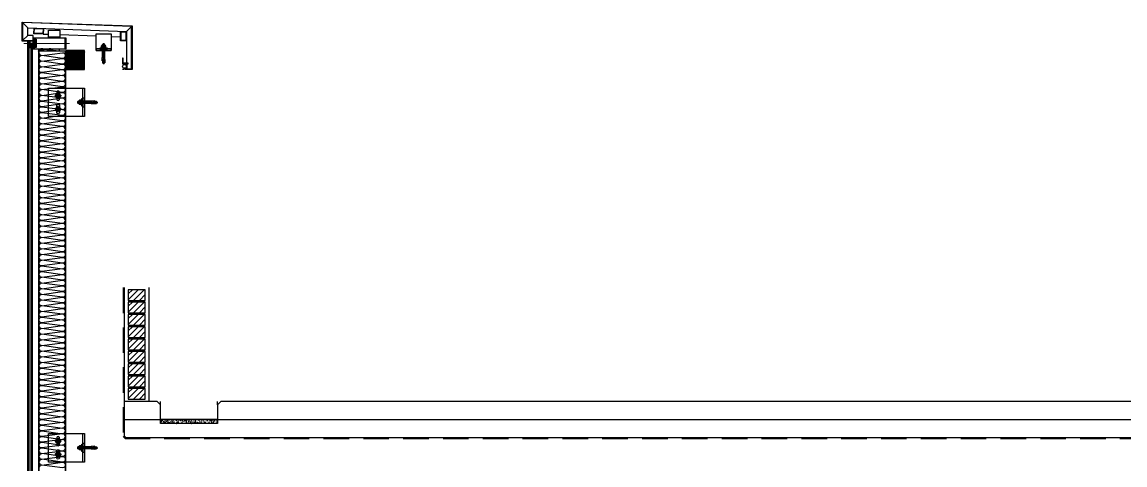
# Model space of a CAD drawing. Header units: millimetres. Extents: x 19868 to 801382, y -4805 to 85279.
# Drawn here: x 300158 to 305974, y 48044 to 50379 of the extents above; entities that cross this region are included whole.
import ezdxf

# ---------------------------------------------------------------- set-up
doc = ezdxf.new("R2010")
doc.units = ezdxf.units.MM
doc.header["$LTSCALE"] = 250
for name, pattern in [('CENTER2', [28.575, 19.05, -3.175, 3.175, -3.175]), ('HID', [2.8, 1.8, -1]), ('HIDDEN', [9.525, 6.35, -3.175])]:
    doc.linetypes.add(name, pattern=pattern)
for name, color, linetype in [('A-ETC', 8, 'Continuous'), ('A-ETC-8', 8, 'Continuous'), ('A-FIN', 6, 'Continuous'), ('A-FIN-8', 8, 'Continuous'), ('A-FIN-9', 7, 'Continuous'), ('A-HAT', 252, 'Continuous'), ('A-HAT-9', 9, 'Continuous'), ('A-HAT-WIREMESH', 9, 'g_mesh'), ('A-WALL', 3, 'Continuous'), ('A-WIN', 4, 'Continuous'), ('A-WP', 1, 'HID'), ('B-AR', 7, 'Continuous'), ('EGI', 6, 'Continuous'), ('fastener', 1, 'Continuous'), ('GLASS', 7, 'Continuous'), ('ISL', 251, 'Continuous'), ('polyamide', 6, 'Continuous'), ('S-TEEL', 4, 'Continuous'), ('SEALANT', 252, 'Continuous'), ('W200', 7, 'Continuous')]:
    doc.layers.add(name, color=color, linetype=linetype)
doc.layers.add('CEN', color=1, linetype='Continuous', lineweight=9)
doc.layers.add('NOPLOT', color=191, linetype='Continuous', plot=False)
doc.styles.add('Gdim', font='')
doc.styles.get('Gdim').set_extended_font_data('Dotum')
doc.linetypes.add('g_mesh', pattern='A,10,-0.8,["X",Gdim,S=0.6,R=0,X=-0.15,Y=-0.3],-0.8', length=11.6)
pattern_1 = [(90, (-425974.36132, 38655.42335), (-0.15875, 0.079375), [0, -0.15875])]

# ---------------------------------------------------------------- blocks, each defined once
blk = doc.blocks.new('A$C17189e19')
at = {"layer": 'A-HAT-9'}
h = blk.add_hatch(dxfattribs=at)
h.set_pattern_fill('AR-SAND', color=256, scale=0.3)
h.set_pattern_definition([(37.5, (-113396.389, 321843.363), (-0.4800094, 14.6823971), [0, -11.5824, 0, -12.954, 0, -12.3825]), (7.5, (-113396.389, 321843.363), (13.4856985, 21.504753), [0, -6.2484, 0, -10.4394, 0, -4.0005]), (327.5, (-113405.761, 321843.363), (23.7297711, 0.04311554), [0, -3.81, 0, -13.716, 0, -17.907]), (317.5, (-113405.761, 321843.363), (22.9066936, 6.6878797), [0, -1.905, 0, -8.9916, 0, -10.287])])
h.paths.add_polyline_path([(0, -96), (300, -96), (300, -116), (0, -116)])
at = {"layer": 'A-FIN'}
for points in [[(-18, 0), (0, -18), (0, -116), (300, -116), (300, -18), (318, 0)], [(0, -96), (300, -96)]]:
    blk.add_lwpolyline(points, dxfattribs=at)
at = {"layer": 'NOPLOT'}
for p, q in [((0, -18), (0, 0)), ((300, -18), (300, 0))]:
    blk.add_line(p, q, dxfattribs=at)
blk = doc.blocks.new('A$Cd1522425')
at = {"layer": 'GLASS', "transparency": 33554687}
h = blk.add_hatch(dxfattribs=at)
h.set_pattern_fill('ANSI37', color=253, scale=10, angle=90, style=0)
h.set_pattern_definition([(315, (-508016.3903, -48556.2235), (0.8838834765, 0.8838834765), []), (45, (-508016.3903, -48556.2235), (-0.8838834765, 0.8838834765), [])])
h.paths.add_polyline_path([(38, -8.5, -0.198912), (38.3, -7.8, -0.112366), (25.7, -7.8, -0.198912), (26, -8.5), (26, -15.5), (27.1, -15.5), (27.1, -16.2, -0.414214), (27.8, -15.5), (36.3, -15.5, -0.414035), (37, -16.2), (37, -15.5), (38, -15.5)])
at = {"layer": 'SEALANT', "transparency": 33554687}
h = blk.add_hatch(dxfattribs=at)
h.set_pattern_fill('DOTS', color=253, scale=0.5)
h.set_pattern_definition([(360, (-494319.9528, 247536.4127), (0.396875, 0.79375), [0, -0.79375])])
edge = h.paths.add_edge_path()
edge.add_line((28.6, 1.5), (27.7, 1.6))
edge.add_line((27.7, 1.6), (26.8, 1.9))
edge.add_line((26.8, 1.9), (26, 2.3))
edge.add_line((26, 2.3), (25.3, 2.9))
edge.add_line((25.3, 2.9), (24.7, 3.6))
edge.add_line((24.7, 3.6), (24.2, 4.5))
edge.add_line((24.2, 4.5), (23.9, 5.4))
edge.add_line((23.9, 5.4), (23.8, 6.4))
edge.add_line((23.8, 6.4), (23.8, 7.4))
edge.add_line((23.8, 7.4), (23.9, 8.3))
edge.add_line((23.9, 8.3), (24.2, 9.3))
edge.add_line((24.2, 9.3), (24.7, 10.1))
edge.add_line((24.7, 10.1), (25.3, 10.8))
edge.add_line((25.3, 10.8), (26, 11.4))
edge.add_line((26, 11.4), (26.8, 11.9))
edge.add_line((26.8, 11.9), (27.7, 12.2))
edge.add_line((27.7, 12.2), (28.6, 12.2))
edge.add_line((28.6, 12.2), (28.6, 12.5))
edge.add_line((28.6, 12.5), (20, 12.5))
edge.add_arc((-80.5, 2), 101, -5.85383, 5.94793, ccw=False)
edge.add_arc((21, -8.5), 1, 90, 169.40273, ccw=False)
edge.add_line((21, -7.5), (25, -7.5))
edge.add_arc((33.7, 29.5), 38.1, 256.75213, 258.29403)
edge.add_line((26, -7.7), (26, -1.5))
edge.add_line((26, -1.5), (24.2, -1.5))
edge.add_arc((24.2, 0), 1.5, 89.99989, 269.99989, ccw=False)
edge.add_line((24.2, 1.5), (28.6, 1.5))
h = blk.add_hatch(dxfattribs=at)
h.set_pattern_fill('DOTS', color=253, scale=0.5)
h.set_pattern_definition([(360, (-494319.9528, 247536.4127), (0.396875, 0.79375), [0, -0.79375])])
edge = h.paths.add_edge_path()
edge.add_line((24.7, 10.1), (25.3, 10.8))
edge.add_line((25.3, 10.8), (25.3, 10.8))
edge.add_line((25.3, 10.8), (26.9, 11.9))
edge.add_line((26.9, 11.9), (28.6, 12.5))
edge.add_line((28.6, 12.5), (20, 12.5))
edge.add_arc((-80.5, 2), 101, -5.85383, 5.94793, ccw=False)
edge.add_arc((21, -8.5), 1, 90, 169.40273, ccw=False)
edge.add_line((21, -7.5), (25, -7.5))
edge.add_arc((33.7, 29.5), 38.1, 256.75213, 258.29403)
edge.add_line((26, -7.7), (26, -1.5))
edge.add_line((26, -1.5), (24.2, -1.5))
edge.add_arc((24.2, 0), 1.5, 89.99989, 269.99989, ccw=False)
edge.add_line((24.2, 1.5), (28.6, 1.5))
edge.add_arc((28.7, 6.2), 4.72, 214.61553, 269.19735, ccw=False)
edge.add_line((24.8, 3.5), (24.8, 3.5))
edge.add_line((24.8, 3.5), (24.7, 3.6))
edge.add_line((24.7, 3.6), (24.2, 4.5))
edge.add_line((24.2, 4.5), (23.9, 5.4))
edge.add_line((23.9, 5.4), (23.8, 6.4))
edge.add_line((23.8, 6.4), (23.8, 7.4))
edge.add_line((23.8, 7.4), (23.9, 8.3))
edge.add_line((23.9, 8.3), (24.2, 9.3))
edge.add_line((24.2, 9.3), (24.7, 10.1))
at = {"layer": 'SEALANT'}
h = blk.add_hatch(dxfattribs=at)
h.set_pattern_fill('DOTS', color=8, scale=10, angle=248.1986)
h.set_pattern_definition([(248.1986, (-594092.2372, -85667.5494), (0.4642384319, -0.52226806176), [0, -0.625])])
edge = h.paths.add_edge_path()
edge.add_ellipse((28.6, 6.9), major_axis=(0, 5.37), ratio=0.906309, start_angle=0, end_angle=360, ccw=False)
at = {"layer": 'SEALANT', "transparency": 33554687}
h = blk.add_hatch(dxfattribs=at)
h.set_pattern_fill('DOTS', color=253, scale=0.1, angle=270)
h.set_pattern_definition(pattern_1)
h.paths.add_polyline_path([(52.1, 2.7), (53.9, 2.7), (53.9, 3), (53.9, 3.8), (53.9, 4.5), (52.5, 4.5, -0.362029), (52, 4.9, -0.057613), (51.7, 2.5), (51.9, 2.7, -0.198912)])
at = {"layer": 'SEALANT'}
h = blk.add_hatch(dxfattribs=at)
h.set_pattern_fill('DOTS', color=8, scale=10, angle=248.1986)
h.set_pattern_definition([(248.1986, (-594092.2372, -85669.5494), (0.4642384319, -0.52226806176), [0, -0.625])])
edge = h.paths.add_edge_path()
edge.add_ellipse((28.6, -4.9), major_axis=(0, -3.37), ratio=1, start_angle=0, end_angle=360)
h = blk.add_hatch(dxfattribs=at)
h.set_pattern_fill('DASH', color=253, scale=0.5, angle=90, style=0)
h.set_pattern_definition([(270, (-531570.1055, 15906.2038), (1.5875, -1.5875), [1.5875, -1.5875])])
h.paths.add_polyline_path([(52, -14.5), (44, -14.5), (44, -4.5), (52, -4.5)])
at = {"layer": 'SEALANT', "transparency": 33554687}
h = blk.add_hatch(dxfattribs=at)
h.set_pattern_fill('ANSI37', color=253, scale=0.5)
h.set_pattern_definition([(225, (-449317.0087, -72922.338), (1.122532015, -1.122532015), []), (315, (-449317.0087, -72922.338), (1.122532015, 1.122532015), [])])
h.paths.add_polyline_path([(52, -14.5), (44, -14.5), (44, -31, -0.032752), (52, -30)])
h = blk.add_hatch(dxfattribs=at)
h.set_pattern_fill('DOTS', color=253, scale=0.1, angle=90)
h.set_pattern_definition(pattern_1)
h.paths.add_polyline_path([(52.1, -2.7), (53.9, -2.7), (53.9, -2.9), (53.9, -3.8), (53.9, -4.5), (52.5, -4.5, 0.362029), (52, -4.9, 0.057613), (51.7, -2.5), (51.9, -2.7, 0.198912)])
at = {"layer": 'B-AR'}
for points in [[(56.4, 2.7, 0.414214), (57.4, 3.7), (57.4, 4.6, -0.298217), (57.1, 5.1, -0.298217), (57.4, 5.5), (57.4, 16.3, -0.298217), (57.1, 16.8, -0.414214), (57.6, 17.3), (59.6, 17.3, -0.414214), (60.1, 16.8, -0.236068), (59.9, 16.4), (59.9, 0.4, -0.236068), (60.1, 0, -0.236068), (59.9, -0.4), (59.9, -16.4, -0.236068), (60.1, -16.8, -0.414214), (59.6, -17.3), (57.6, -17.3, -0.414214), (57.1, -16.8, -0.298217), (57.4, -16.3), (57.4, -5.5, -0.298217), (57.1, -5.1, -0.298217), (57.4, -4.6), (57.4, -3.7, 0.414214), (56.4, -2.7), (52.1, -2.7, -0.198912), (51.9, -2.7), (51, -1.8, 0.198911), (50.3, -1.5), (24.2, -1.5, -0.414214), (22.7, 0, -0.414214), (24.2, 1.5), (50.3, 1.5, 0.198912), (51, 1.8), (51.7, 2.5, -0.198912), (52.4, 2.7)], [(54.7, -19, 0.414214), (55.7, -20), (62, -20, 0.414214), (62.5, -19.5), (62.5, 19.5, 0.414214), (62, 20), (55.7, 20, 0.414214), (54.7, 19), (54.7, 4.7, -0.414214), (54.5, 4.5), (52.5, 4.5, -0.414214), (52, 5), (52, 30), (220, 30), (220, -30), (52, -30), (52, -5, -0.414214), (52.5, -4.5), (54.5, -4.5, -0.414214), (54.7, -4.7)], [(89.4, 28), (54.8, 28, 0.414214), (54.3, 27.5), (54.3, 22.7, 0.414214), (54.8, 22.2), (64.2, 22.2, -0.414214), (64.7, 21.7), (64.7, -21.7, -0.414214), (64.2, -22.2), (54.8, -22.2, 0.414214), (54.3, -22.7), (54.3, -27.5, 0.414214), (54.8, -28), (89.4, -28), (89.9, -27.5), (99.1, -27.5), (99.6, -28), (132.4, -28), (132.9, -27.5), (142.1, -27.5), (142.6, -28), (217, -28, 0.414214), (217.5, -27.5), (217.5, 27.5, 0.414214), (217, 28), (142.6, 28), (142.1, 27.5), (132.9, 27.5), (132.4, 28), (99.6, 28), (99.1, 27.5), (89.9, 27.5)]]:
    blk.add_lwpolyline(points, format="xyb", close=True, dxfattribs=at)
at = {"layer": 'CEN', "ltscale": 0.005}
blk.add_line((240, 0), (0, 0), dxfattribs=at)
at = {"layer": 'GLASS', "color": 1, "linetype": 'Continuous'}
for p, q in [((26.8, -15.5, 0), (26.8, -22.5, 0)), ((37.2, -15.5, 0), (37.2, -22.5, 0))]:
    blk.add_line(p, q, dxfattribs=at)
at = {"layer": 'GLASS', "color": 1, "linetype": 'Continuous', "elevation": 0}
blk.add_lwpolyline([(38, -8.5, -0.198912), (38.3, -7.8, -0.112366), (25.7, -7.8, -0.198912), (26, -8.5), (26, -15.5), (27.1, -15.5), (27.1, -16.2, -0.414214), (27.8, -15.5), (36.3, -15.5, -0.414035), (37, -16.2), (37, -15.5), (38, -15.5)], format="xyb", close=True, dxfattribs=at)
for points in [[(27.1, -15.5), (27.1, -22.5), (26, -22.5), (26, -15.5)], [(37, -15.5), (37, -22.5), (38, -22.5), (38, -15.5)]]:
    blk.add_lwpolyline(points, close=True, dxfattribs=at)
for points in [[(37, -16.2, 0.414214), (36.3, -15.5), (27.8, -15.5, 0.414214), (27.1, -16.2), (27.1, -22, 0.414214), (27.6, -22.5), (31.5, -22.5), (32, -22), (32.5, -22.5), (36.5, -22.5, 0.414214), (37, -22), (37, -16.2)], [(36.5, -16.2), (36.5, -21.8, -0.414214), (36.3, -22), (27.8, -22, -0.414214), (27.6, -21.8), (27.6, -16.2, -0.414214), (27.8, -16), (36.3, -16, -0.414214), (36.5, -16.2)]]:
    blk.add_lwpolyline(points, format="xyb", dxfattribs=at)
at = {"layer": 'GLASS', "color": 8, "linetype": 'Continuous'}
for centre in [(28.4, -16.7, 0), (28.4, -18.2, 0), (28.4, -19.7, 0), (28.4, -21.2, 0), (29.8, -16.7, 0), (29.8, -18.2, 0), (29.8, -19.7, 0), (29.8, -21.2, 0), (31.2, -16.7, 0), (31.2, -18.2, 0), (31.2, -19.7, 0), (31.2, -21.2, 0), (32.8, -16.7, 0), (32.8, -18.2, 0), (32.8, -19.7, 0), (32.8, -21.2, 0), (34.2, -16.7, 0), (34.2, -18.2, 0), (34.2, -19.7, 0), (34.2, -21.2, 0), (35.8, -16.7, 0), (35.8, -18.2, 0), (35.8, -19.7, 0), (35.8, -21.2, 0)]:
    blk.add_circle(centre, 0.65, dxfattribs=at)
at = {"layer": 'polyamide', "color": 5}
blk.add_lwpolyline([(60.3, 17.8), (60.3, 0), (60.3, 17.8), (56.9, 17.8), (56.9, 3.5), (56.4, 3), (53.9, 3), (53.9, 3.8), (54.4, 4.3), (54.9, 4.3), (54.9, 6.4), (55.2, 6.7), (55.2, 17), (54.9, 17), (54.9, 19), (55.4, 19.5), (61.8, 19.5), (62.3, 19), (62.3, 17), (62, 17), (62, 6.5), (62.3, 6.5), (62.3, 2), (62, 2), (62, -2), (62.3, -2), (62.3, -6.5), (62, -6.5), (62, -17), (62.3, -17), (62.3, -19), (61.8, -19.5), (55.4, -19.5), (54.9, -19), (54.9, -17), (55.2, -17), (55.2, -6.7), (54.9, -6.4), (54.9, -4.3), (54.4, -4.3), (53.9, -3.8), (53.9, -2.9), (56.4, -2.9), (56.9, -3.4), (56.9, -17.8), (60.3, -17.8), (60.3, 0)], dxfattribs=at)
at = {"layer": 'SEALANT', "color": 4, "elevation": 0}
blk.add_lwpolyline([(20, -8.5, 0.051914), (20, 12.5)], format="xyb", dxfattribs=at)
at = {"layer": 'SEALANT', "color": 4}
blk.add_lwpolyline([(52, -14.5), (44, -14.5), (44, -4.5), (52, -4.5)], close=True, dxfattribs=at)
blk.add_lwpolyline([(52, -30, 0.032752), (44, -31)], format="xyb", dxfattribs=at)
at = {"layer": 'SEALANT', "color": 8}
for centre, start, end in [((40.6, 5.1), 346.77836, 359.22451), ((40.6, -5.1), 0.77549, 13.22164)]:
    blk.add_arc(centre, 11.4, start, end, dxfattribs=at)
at = {"layer": 'SEALANT', "color": 4, "extrusion": (0, 0, -1)}
blk.add_ellipse((28.6, 6.9), major_axis=(0, 5.37), ratio=0.906309, dxfattribs=at)
at = {"layer": 'SEALANT', "color": 4}
blk.add_ellipse((28.6, -4.9, 0), major_axis=(0, -3.37), ratio=1, dxfattribs=at)
blk = doc.blocks.new('m12 set anchor')
at = {"layer": 'A-ETC-8', "color": 1}
for p, q in [((-11, 5.5), (-11, 12.5)), ((-10.8, 3), (-0.5, 4)), ((-10.8, 0), (-10.8, 3)), ((-10.8, 0), (-0.5, 1)), ((-10.8, 0), (0.5, 0)), ((0, 14), (-9.5, 14)), ((0, 4), (-9.5, 4)), ((-4.8, 21), (-6, 19.8)), ((-6, 19.8), (6, 19.8)), ((-6, -49), (-6, 19.8)), ((-5.5, 5.5), (-5.5, 12.5)), ((-4.8, 21), (4.8, 21)), ((-4.8, -49), (-4.8, 21)), ((-0.5, 1), (-0.5, 4)), ((10.7, 3), (-0.5, 3)), ((0, 26), (0, -84)), ((0, 14), (9.5, 14)), ((0, 4), (9.5, 4)), ((0.5, 2), (10.7, 3)), ((0.5, -1), (0.5, 2)), ((0.5, -1), (10.7, 0)), ((6, 19.8), (4.8, 21)), ((4.8, -49), (4.8, 21)), ((5.5, 5.5), (5.5, 12.5)), ((6, -49), (6, 19.8)), ((10.7, 0), (10.7, 3)), ((11, 5.5), (11, 12.5)), ((-8.2, -67), (-7, -49)), ((-7, -49), (0, -49)), ((6, -46.6), (-6, -46.6)), ((2.6, -60.8), (-3.6, -54.7)), ((2.9, -60.5), (-3.2, -54.4)), ((0, -49), (3.9, -49)), ((7, -49), (4.4, -49)), ((8.2, -67), (7, -49)), ((-3.6, -67), (-8.2, -67)), ((-6, -67), (-6, -76.6)), ((6, -69.4), (-6, -69.4)), ((6, -70.6), (-6, -70.6)), ((0, -79), (-6, -76.6)), ((-6, -76.6), (0, -76.6)), ((-2.4, -64.1), (1.2, -64.1)), ((-2.4, -64.6), (1.2, -64.6)), ((-2.4, -67), (0, -67)), ((0, -67), (8.2, -67)), ((6, -76.6), (0, -76.6)), ((0, -79), (6, -76.6)), ((6, -67), (6, -76.6))]:
    blk.add_line(p, q, dxfattribs=at)
for centre, radius, start, end in [((-9.5, 12.5), 1.47, 90, 180), ((-9.5, 5.5), 1.47, 180, 270), ((-7, 12.5), 1.47, 0, 90), ((-7, 5.5), 1.47, 270, 0), ((-4, 12.5), 1.47, 90, 180), ((-4, 5.5), 1.47, 180, 270), ((4, 12.5), 1.47, 0, 90), ((4, 5.5), 1.47, 270, 0), ((7, 12.5), 1.47, 90, 180), ((7, 5.5), 1.47, 180, 270), ((9.5, 12.5), 1.47, 0, 90), ((9.5, 5.5), 1.47, 270, 0), ((-2.4, -53.5), 1.68, 45, 225), ((-2.4, -53.5), 1.2, 45, 225), ((1, -50.1), 3.6, 225, 18.03778), ((1, -50.1), 3.12, 225, 20.93335), ((-2.4, -65.8), 1.68, 90, 225.58469), ((-2.4, -65.8), 1.2, 90, 270), ((1.2, -62.2), 2.4, 270, 45), ((1.2, -62.2), 1.92, 270, 45)]:
    blk.add_arc(centre, radius, start, end, dxfattribs=at)
blk = doc.blocks.new('A$C34c8856c')
at = {"layer": 'fastener', "linetype": 'CENTER2'}
for p, q in [((-122.8, 35, 0), (-157.2, 35, 0)), ((-140, 52.2, 0), (-140, 17.8, 0)), ((-122.8, -35, 0), (-157.2, -35, 0)), ((-140, -52.2, 0), (-140, -17.8, 0))]:
    blk.add_line(p, q, dxfattribs=at)
at = {"layer": 'fastener'}
for points in [[(-140, 45.4), (-149, 40.2), (-149, 29.8), (-140, 24.6), (-131, 29.8), (-131, 40.2)], [(-140, -45.4), (-149, -40.2), (-149, -29.8), (-140, -24.6), (-131, -29.8), (-131, -40.2)]]:
    blk.add_lwpolyline(points, close=True, dxfattribs=at)
for centre, radius in [((-140, 35, 0), 12.2), ((-140, 35, 0), 9), ((-140, -35, 0), 12.2), ((-140, -35, 0), 9)]:
    blk.add_circle(centre, radius, dxfattribs=at)
at = {"layer": 'fastener', "linetype": 'HIDDEN'}
for centre in [(-140, 35, 0), (-140, -35, 0)]:
    blk.add_circle(centre, 6, dxfattribs=at)
at = {"layer": 'S-TEEL'}
for points in [[(-190, 75), (0, 75), (0, -75), (-190, -75)], [(-14, -20), (-14, 20), (-10, 20), (-9, 19), (-10, 18), (-9, 17), (-10, 16), (-9, 15), (-10, 14), (-9, 13), (-10, 12), (-9, 11), (-10, 10), (-9, 9), (-10, 8), (-9, 7), (-10, 6), (-9, 5), (-10, 4), (-9, 3), (-10, 2), (-9, 1), (-10, 0), (-9, -1), (-10, -2), (-9, -3), (-10, -4), (-9, -5), (-10, -6), (-9, -7), (-10, -8), (-9, -9), (-10, -10), (-9, -11), (-10, -12), (-9, -13), (-10, -14), (-9, -15), (-10, -16), (-9, -17), (-10, -18), (-9, -19), (-10, -20)]]:
    blk.add_lwpolyline(points, close=True, dxfattribs=at)
for points in [[(-146.7, 15, 0.745357), (-133.3, 15, 0.072565), (-133, 17), (-133, 53, 0.072565), (-133.3, 55, 0.745355), (-146.7, 55, 0.072565), (-147, 53), (-147, 17, 0.072565)], [(-146.7, -15, -0.745357), (-133.3, -15, -0.072565), (-133, -17), (-133, -53, -0.072565), (-133.3, -55, -0.745355), (-146.7, -55, -0.072565), (-147, -53), (-147, -17, -0.072565)]]:
    blk.add_lwpolyline(points, format="xyb", close=True, dxfattribs=at)
blk.add_lwpolyline([(-10, 40), (-10, 75), (0, 75), (0, -75), (-10, -75), (-10, -40), (-9, -39), (-10, -38), (-9, -37), (-10, -36), (-9, -35), (-10, -34), (-9, -33), (-10, -32), (-9, -31), (-10, -30), (-9, -29), (-10, -28), (-9, -27), (-10, -26), (-9, -25), (-10, -24), (-9, -23), (-10, -22), (-9, -21), (-10, -20), (-9, -19), (-10, -18), (-9, -17), (-10, -16), (-9, -15), (-10, -14), (-9, -13), (-10, -12), (-9, -11), (-10, -10), (-9, -9), (-10, -8), (-9, -7), (-10, -6), (-9, -5), (-10, -4), (-9, -3), (-10, -2), (-9, -1), (-10, 0), (-9, 1), (-10, 2), (-9, 3), (-10, 4), (-9, 5), (-10, 6), (-9, 7), (-10, 8), (-9, 9), (-10, 10), (-9, 11), (-10, 12), (-9, 13), (-10, 14), (-9, 15), (-10, 16), (-9, 17), (-10, 18), (-9, 19), (-10, 20), (-9, 21), (-10, 22), (-9, 23), (-10, 24), (-9, 25), (-10, 26), (-9, 27), (-10, 28), (-9, 29), (-10, 30), (-9, 31), (-10, 32), (-9, 33), (-10, 34), (-9, 35), (-10, 36), (-9, 37), (-10, 38), (-9, 39), (-10, 40)], dxfattribs=at)
at = {"layer": 'S-TEEL', "color": 1}
blk.add_lwpolyline([(0, -25), (-9, -25), (-9, 25), (0, 25)], close=True, dxfattribs=at)
at = {"layer": 'fastener', "rotation": 90}
blk.add_blockref('m12 set anchor', (-14, 0), dxfattribs=at)
blk = doc.blocks.new('M12-STUD ANCHOR')
at = {"layer": 'A-ETC-8'}
for p, q in [((17.8, 33.7), (17.8, 40.7)), ((28.2, 30.2), (18, 31.2)), ((18, 28.2), (18, 31.2)), ((18, 31.2), (29.2, 31.2)), ((28.2, 27.2), (18, 28.2)), ((28.7, 42.2), (19.2, 42.2)), ((28.7, 32.2), (19.2, 32.2)), ((22.7, 48), (23.9, 49.2)), ((34.7, 48), (22.7, 48)), ((22.7, -20.8), (22.7, 48)), ((23.3, 33.7), (23.3, 40.7)), ((33.5, 49.2), (23.9, 49.2)), ((23.9, -20.8), (23.9, 49.2)), ((28.2, 27.2), (28.2, 30.2)), ((39.5, 28.2), (28.2, 28.2)), ((28.7, 54.2), (28.7, -55.8)), ((28.7, 42.2), (38.2, 42.2)), ((28.7, 32.2), (38.2, 32.2)), ((29.2, 29.2), (29.2, 32.2)), ((39.5, 31.2), (29.2, 32.2)), ((39.5, 28.2), (29.2, 29.2)), ((33.5, 49.2), (34.7, 48)), ((33.5, -20.8), (33.5, 49.2)), ((34.2, 33.7), (34.2, 40.7)), ((34.7, -20.8), (34.7, 48)), ((39.5, 28.2), (39.5, 31.2)), ((39.7, 33.7), (39.7, 40.7)), ((20.5, -38.8), (21.7, -20.8)), ((28.7, -38.8), (20.5, -38.8)), ((21.7, -20.8), (24.3, -20.8)), ((22.7, -18.4), (34.7, -18.4)), ((22.7, -38.8), (22.7, -48.4)), ((22.7, -41.2), (34.7, -41.2)), ((22.7, -42.4), (34.7, -42.4)), ((22.7, -48.4), (28.7, -48.4)), ((28.7, -50.8), (22.7, -48.4)), ((28.7, -20.8), (24.8, -20.8)), ((25.8, -32.3), (32, -26.1)), ((26.2, -32.6), (32.3, -26.5)), ((31.1, -35.9), (27.5, -35.9)), ((31.1, -36.4), (27.5, -36.4)), ((35.7, -20.8), (28.7, -20.8)), ((31.1, -38.8), (28.7, -38.8)), ((28.7, -50.8), (34.7, -48.4)), ((34.7, -48.4), (28.7, -48.4)), ((32.3, -38.8), (36.9, -38.8)), ((34.7, -38.8), (34.7, -48.4)), ((36.9, -38.8), (35.7, -20.8))]:
    blk.add_line(p, q, dxfattribs=at)
for centre, radius, start, end in [((19.2, 40.7), 1.47, 90, 180), ((19.2, 33.7), 1.47, 180, 270), ((21.8, 40.7), 1.47, 360, 90), ((21.8, 33.7), 1.47, 270, 360), ((24.7, 40.7), 1.47, 90, 180), ((24.7, 33.7), 1.47, 180, 270), ((32.8, 40.7), 1.47, 360, 90), ((32.8, 33.7), 1.47, 270, 360), ((35.7, 40.7), 1.47, 90, 180), ((35.7, 33.7), 1.47, 180, 270), ((38.2, 40.7), 1.47, 360, 90), ((38.2, 33.7), 1.47, 270, 360), ((27.7, -21.9), 3.6, 161.96222, 315), ((27.7, -21.9), 3.12, 159.06665, 315), ((27.5, -34), 2.4, 135, 270), ((27.5, -34), 1.92, 135, 270), ((31.1, -25.3), 1.68, 315, 135), ((31.1, -25.3), 1.2, 315, 135), ((31.1, -37.6), 1.68, 314.41531, 90), ((31.1, -37.6), 1.2, 270, 90)]:
    blk.add_arc(centre, radius, start, end, dxfattribs=at)
blk = doc.blocks.new('A$C7453124a')
at = {"layer": 'A-ETC-8'}
for points in [[(-40, 88.4), (40, 88.4), (40, 0), (-40, 0)], [(-40, 8), (-40, 0), (40, 0), (40, 8)], [(-20, 8), (20, 8), (20, 12), (-20, 12)]]:
    blk.add_lwpolyline(points, close=True, dxfattribs=at)
blk.add_blockref('M12-STUD ANCHOR', (-28.7, -16.2), dxfattribs=at)
blk = doc.blocks.new('A$C057cb786')
at = {"layer": 'A-ETC-8'}
for p, q in [((-300, 119.9), (-327, 146.9)), ((220, 100.9), (247, 127)), ((-327, 53), (-300, 80)), ((-217.9, 86.9), (-190, 85.9)), ((-130, 83.7), (60, 76.7)), ((140, 73.8), (190, 72))]:
    blk.add_line(p, q, dxfattribs=at)
for points in [[(-300, 119.9), (220, 100.9), (220, -67)], [(-271, 53), (-271, 80), (-300, 80), (-300, 119.9)]]:
    blk.add_lwpolyline(points, dxfattribs=at)
for points in [[(-266.8, 118.7), (-216.8, 116.9), (-217.9, 86.9), (-267.9, 88.7)], [(-264.6, 116.3), (-219.2, 114.7), (-220.1, 89.3), (-265.5, 91)], [(-190, 107.5), (-130, 107.5), (-130, 67.5), (-190, 67.5)], [(-190, 67.5), (-130, 67.5), (-130, 70.5), (-190, 70.5)], [(220, 100.9), (220, 50.9), (190, 50.9), (190, 100.9)], [(217.7, 98.6), (217.7, 53.2), (192.3, 53.2), (192.3, 98.6)], [(200, -70), (230, -70), (230, -67), (203, -67), (203, -40), (200, -40)]]:
    blk.add_lwpolyline(points, close=True, dxfattribs=at)
blk.add_arc((210, -163.7), 64.5, 81.08429, 98.91571, dxfattribs=at)
blk.add_ellipse((210, -83.5), major_axis=(0, 10), ratio=0.999542, dxfattribs=at)
at = {"layer": 'A-FIN-9'}
blk.add_lwpolyline([(-271, 42.8), (-271, 50), (-330, 50), (-330, 150), (250, 130), (250, -100), (220, -100), (220, -73), (208, -73), (208, -70), (223, -70), (223, -97), (247, -97), (247, 127.1), (-327, 146.9), (-327, 53), (-268, 53), (-268, 42.8)], close=True, dxfattribs=at)
at = {"layer": 'A-ETC-8'}
blk.add_blockref('A$C7453124a', (100, 0), dxfattribs=at)

msp = doc.modelspace()

# ---------------------------------------------------------------- hatches: boundary and pattern name
at = {"layer": 'A-ETC'}
h = msp.add_hatch(dxfattribs=at)
h.set_pattern_fill('ANSI37', color=251, scale=40, style=0)
h.set_pattern_definition([(45, (356032.7843, 52441.2725), (-3.5355339, 3.5355339), []), (135, (356032.7843, 52441.2725), (-3.5355339, -3.5355339), [])])
h.paths.add_polyline_path([(300488.2, 50128.9), (300488.2, 50228.9), (300388.2, 50228.9), (300388.2, 50128.9)])
at = {"layer": 'A-HAT', "lineweight": -3}
h = msp.add_hatch(dxfattribs=at)
h.set_pattern_fill('ANSI31', color=256, scale=7, style=0)
h.set_pattern_definition([(45, (217632.234, 51289.054), (-15.715448, 15.715448), [])])
h.paths.add_polyline_path([(300808.2, 48967.4), (300718.2, 48967.4), (300718.2, 48910.4), (300808.2, 48910.4)])
h = msp.add_hatch(dxfattribs=at)
h.set_pattern_fill('ANSI31', color=256, scale=7, style=0)
h.set_pattern_definition([(45, (217632.234, 51224.054), (-15.715448, 15.715448), [])])
h.paths.add_polyline_path([(300808.2, 48902.4), (300718.2, 48902.4), (300718.2, 48845.4), (300808.2, 48845.4)])
h = msp.add_hatch(dxfattribs=at)
h.set_pattern_fill('ANSI31', color=256, scale=7, style=0)
h.set_pattern_definition([(45, (217632.234, 51159.054), (-15.715448, 15.715448), [])])
h.paths.add_polyline_path([(300808.2, 48837.4), (300718.2, 48837.4), (300718.2, 48780.4), (300808.2, 48780.4)])
h = msp.add_hatch(dxfattribs=at)
h.set_pattern_fill('ANSI31', color=256, scale=7, style=0)
h.set_pattern_definition([(45, (217632.234, 51094.054), (-15.715448, 15.715448), [])])
h.paths.add_polyline_path([(300808.2, 48772.4), (300718.2, 48772.4), (300718.2, 48715.4), (300808.2, 48715.4)])
h = msp.add_hatch(dxfattribs=at)
h.set_pattern_fill('ANSI31', color=256, scale=7, style=0)
h.set_pattern_definition([(45, (217632.234, 51029.054), (-15.715448, 15.715448), [])])
h.paths.add_polyline_path([(300808.2, 48707.4), (300718.2, 48707.4), (300718.2, 48650.4), (300808.2, 48650.4)])
h = msp.add_hatch(dxfattribs=at)
h.set_pattern_fill('ANSI31', color=256, scale=7, style=0)
h.set_pattern_definition([(45, (217632.234, 50964.054), (-15.715448, 15.715448), [])])
h.paths.add_polyline_path([(300808.2, 48642.4), (300718.2, 48642.4), (300718.2, 48585.4), (300808.2, 48585.4)])
h = msp.add_hatch(dxfattribs=at)
h.set_pattern_fill('ANSI31', color=256, scale=7, style=0)
h.set_pattern_definition([(45, (217632.234, 50899.054), (-15.715448, 15.715448), [])])
h.paths.add_polyline_path([(300808.2, 48577.4), (300718.2, 48577.4), (300718.2, 48520.4), (300808.2, 48520.4)])
h = msp.add_hatch(dxfattribs=at)
h.set_pattern_fill('ANSI31', color=256, scale=7, style=0)
h.set_pattern_definition([(45, (217632.234, 50834.054), (-15.715448, 15.715448), [])])
h.paths.add_polyline_path([(300808.2, 48512.4), (300718.2, 48512.4), (300718.2, 48455.4), (300808.2, 48455.4)])
h = msp.add_hatch(dxfattribs=at)
h.set_pattern_fill('ANSI31', color=256, scale=7, style=0)
h.set_pattern_definition([(45, (217632.234, 50769.054), (-15.715448, 15.715448), [])])
h.paths.add_polyline_path([(300808.2, 48447.4), (300718.2, 48447.4), (300718.2, 48390.4), (300808.2, 48390.4)])
at = {"layer": 'SEALANT', "transparency": 33554687}
h = msp.add_hatch(dxfattribs=at)
h.set_pattern_fill('DOTS', color=8, scale=0.5, angle=270, style=0)
h.set_pattern_definition([(270, (-12821459.2256, -106559.1399), (0.79375, -0.396875), [0, -0.79375])])
edge = h.paths.add_edge_path()
edge.add_ellipse((300259.5, 50231.5), major_axis=(6.47, 0), ratio=0.77258, start_angle=0, end_angle=360)

# ---------------------------------------------------------------- linework, layer by layer
at = {"layer": 'A-ETC', "color": 1}
msp.add_lwpolyline([(300488.2, 50128.9), (300488.2, 50228.9), (300388.2, 50228.9), (300388.2, 50128.9), (300488.2, 50128.9)], dxfattribs=at)
at = {"layer": 'A-FIN'}
for p, q in [((300828.2, 48378.9), (300828.2, 48978.9)), ((300870.2, 48378.9), (300696.2, 48378.9)), ((324270.2, 48378.9), (301206.2, 48378.9))]:
    msp.add_line(p, q, dxfattribs=at)
at = {"layer": 'A-FIN-8'}
for p, q in [((300696.2, 48978.9), (300696.2, 48197.1)), ((300706.4, 48186.9), (300696.2, 48197.1)), ((324770, 48186.9), (300706.4, 48186.9))]:
    msp.add_line(p, q, dxfattribs=at)
at = {"layer": 'A-HAT-WIREMESH', "ltscale": 0.6}
msp.add_line((300696.2, 48282.9), (324788.2, 48282.9), dxfattribs=at)
at = {"layer": 'A-WALL'}
for points in [[(300718.2, 48967.4), (300718.2, 48910.4), (300808.2, 48910.4), (300808.2, 48967.4)], [(300718.2, 48902.4), (300718.2, 48845.4), (300808.2, 48845.4), (300808.2, 48902.4)], [(300718.2, 48837.4), (300718.2, 48780.4), (300808.2, 48780.4), (300808.2, 48837.4)], [(300718.2, 48772.4), (300718.2, 48715.4), (300808.2, 48715.4), (300808.2, 48772.4)], [(300718.2, 48707.4), (300718.2, 48650.4), (300808.2, 48650.4), (300808.2, 48707.4)], [(300718.2, 48642.4), (300718.2, 48585.4), (300808.2, 48585.4), (300808.2, 48642.4)], [(300718.2, 48577.4), (300718.2, 48520.4), (300808.2, 48520.4), (300808.2, 48577.4)], [(300718.2, 48512.4), (300718.2, 48455.4), (300808.2, 48455.4), (300808.2, 48512.4)], [(300718.2, 48447.4), (300718.2, 48390.4), (300808.2, 48390.4), (300808.2, 48447.4)]]:
    msp.add_lwpolyline(points, close=True, dxfattribs=at)
at = {"layer": 'A-WIN'}
for points in [[(300194.2, 47687.4, -0.414214), (300193.2, 47686.4), (300189.2, 47686.4, -0.414214), (300188.2, 47687.4), (300188.2, 50258, -0.414214), (300189.2, 50259), (300193.2, 50259, -0.414214), (300194.2, 50258)], [(300212.2, 47687.4, -0.414214), (300211.2, 47686.4), (300207.2, 47686.4, -0.414214), (300206.2, 47687.4), (300206.2, 50258, -0.414214), (300207.2, 50259), (300211.2, 50259, -0.414214), (300212.2, 50258)]]:
    msp.add_lwpolyline(points, format="xyb", close=True, dxfattribs=at)
at = {"layer": 'A-WP', "ltscale": 0.3}
for p, q in [((300691.2, 48978.9), (300691.2, 48194.1)), ((300703.4, 48181.9), (300691.2, 48194.1)), ((324773.1, 48181.9), (300703.4, 48181.9))]:
    msp.add_line(p, q, dxfattribs=at)
at = {"layer": 'EGI', "color": 8}
for p, q in [((300270.8, 50236.5), (300355.8, 50226.5)), ((300387, 47748.9, 0), (300387, 50196.5, 0)), ((300388.2, 47748.9, 0), (300388.2, 50196.5, 0))]:
    msp.add_line(p, q, dxfattribs=at)
at = {"layer": 'EGI'}
msp.add_lwpolyline([(300245.8, 50225.3, -0.414214), (300247, 50226.5), (300387, 50226.5, -0.414214), (300388.2, 50225.3), (300388.2, 50196.5), (300387, 50196.5), (300387, 50225.3), (300247, 50225.3), (300247, 47720.1), (300387, 47720.1), (300387, 47748.9), (300388.2, 47748.9), (300388.2, 47720.1, -0.414214), (300387, 47718.9), (300247, 47718.9, -0.414214), (300245.8, 47720.1), (300245.8, 50225.3)], format="xyb", dxfattribs=at)
at = {"layer": 'ISL'}
for points in [[(300247, 50217.4, 0.414316), (300262, 50202.4), (300372, 50217.4, -0.414316), (300387, 50202.4, -0.414316), (300372, 50187.4), (300262, 50202.4, 0.414316), (300247, 50187.4)], [(300247, 50187.4, 0.414316), (300262, 50172.5), (300372, 50187.4, -0.414316), (300387, 50172.4, -0.414316), (300372, 50157.5), (300262, 50172.4, 0.414316), (300247, 50157.4)], [(300247, 50157.5, 0.414316), (300262, 50142.5), (300372, 50157.4, -0.414316), (300387, 50142.5, -0.414316), (300372, 50127.5), (300262, 50142.4, 0.414316), (300247, 50127.5)], [(300247, 50097.5, -0.414316), (300262, 50112.5), (300372, 50097.5, 0.414316), (300387, 50112.5, 0.414316), (300372, 50127.5), (300262, 50112.5, -0.414316), (300247, 50127.5)], [(300247, 50067.5, -0.414316), (300262, 50082.5), (300372, 50067.5, 0.414316), (300387, 50082.5, 0.414316), (300372, 50097.5), (300262, 50082.5, -0.414316), (300247, 50097.5)], [(300247, 50067.5, 0.414316), (300262, 50052.5), (300372, 50067.5, -0.414316), (300387, 50052.5, -0.414316), (300372, 50037.5), (300262, 50052.5, 0.414316), (300247, 50037.5)], [(300247, 50037.5, 0.414316), (300262, 50022.5), (300372, 50037.5, -0.414316), (300387, 50022.5, -0.414316), (300372, 50007.5), (300262, 50022.5, 0.414316), (300247, 50007.5)], [(300247, 50007.5, 0.414316), (300262, 49992.5), (300372, 50007.5, -0.414316), (300387, 49992.5, -0.414316), (300372, 49977.5), (300262, 49992.5, 0.414316), (300247, 49977.5)], [(300247, 49947.5, -0.414316), (300262, 49962.5), (300372, 49947.5, 0.414316), (300387, 49962.5, 0.414316), (300372, 49977.5), (300262, 49962.5, -0.414316), (300247, 49977.5)], [(300247, 49917.5, -0.414316), (300262, 49932.5), (300372, 49917.6, 0.414316), (300387, 49932.5, 0.414316), (300372, 49947.5), (300262, 49932.6, -0.414316), (300247, 49947.5)], [(300247, 49887.6, -0.414316), (300262, 49902.5), (300372, 49887.6, 0.414316), (300387, 49902.6, 0.414316), (300372, 49917.5), (300262, 49902.6, -0.414316), (300247, 49917.6)], [(300247, 49887.6, 0.414316), (300262, 49872.6), (300372, 49887.6, -0.414316), (300387, 49872.6, -0.414316), (300372, 49857.6), (300262, 49872.6, 0.414316), (300247, 49857.6)], [(300247, 49857.6, 0.414316), (300262, 49842.6), (300372, 49857.6, -0.414316), (300387, 49842.6, -0.414316), (300372, 49827.6), (300262, 49842.6, 0.414316), (300247, 49827.6)], [(300247, 49797.6, -0.414316), (300262, 49812.6), (300372, 49797.6, 0.414316), (300387, 49812.6, 0.414316), (300372, 49827.6), (300262, 49812.6, -0.414316), (300247, 49827.6)], [(300247, 49767.6, -0.414316), (300262, 49782.6), (300372, 49767.6, 0.414316), (300387, 49782.6, 0.414316), (300372, 49797.6), (300262, 49782.6, -0.414316), (300247, 49797.6)], [(300247, 49737.6, -0.414316), (300262, 49752.6), (300372, 49737.6, 0.414316), (300387, 49752.6, 0.414316), (300372, 49767.6), (300262, 49752.6, -0.414316), (300247, 49767.6)], [(300247, 49707.6, -0.414316), (300262, 49722.6), (300372, 49707.6, 0.414316), (300387, 49722.6, 0.414316), (300372, 49737.6), (300262, 49722.6, -0.414316), (300247, 49737.6)], [(300247, 49677.6, -0.414316), (300262, 49692.6), (300372, 49677.6, 0.414316), (300387, 49692.6, 0.414316), (300372, 49707.6), (300262, 49692.6, -0.414316), (300247, 49707.6)], [(300247, 49647.6, -0.414316), (300262, 49662.6), (300372, 49647.6, 0.414316), (300387, 49662.6, 0.414316), (300372, 49677.6), (300262, 49662.6, -0.414316), (300247, 49677.6)], [(300247, 49617.6, -0.414316), (300262, 49632.6), (300372, 49617.7, 0.414316), (300387, 49632.6, 0.414316), (300372, 49647.6), (300262, 49632.7, -0.414316), (300247, 49647.6)], [(300247, 49617.7, 0.414316), (300262, 49602.7), (300372, 49617.6, -0.414316), (300387, 49602.7, -0.414316), (300372, 49587.7), (300262, 49602.6, 0.414316), (300247, 49587.7)], [(300247, 49557.7, -0.414316), (300262, 49572.7), (300372, 49557.7, 0.414316), (300387, 49572.7, 0.414316), (300372, 49587.7), (300262, 49572.7, -0.414316), (300247, 49587.7)], [(300247, 49527.7, -0.414316), (300262, 49542.7), (300372, 49527.7, 0.414316), (300387, 49542.7, 0.414316), (300372, 49557.7), (300262, 49542.7, -0.414316), (300247, 49557.7)], [(300247, 49527.7, 0.414316), (300262, 49512.7), (300372, 49527.7, -0.414316), (300387, 49512.7, -0.414316), (300372, 49497.7), (300262, 49512.7, 0.414316), (300247, 49497.7)], [(300247, 49467.7, -0.414316), (300262, 49482.7), (300372, 49467.7, 0.414316), (300387, 49482.7, 0.414316), (300372, 49497.7), (300262, 49482.7, -0.414316), (300247, 49497.7)], [(300247, 49467.7, 0.414316), (300262, 49452.7), (300372, 49467.7, -0.414316), (300387, 49452.7, -0.414316), (300372, 49437.7), (300262, 49452.7, 0.414316), (300247, 49437.7)], [(300247, 49407.7, -0.414316), (300262, 49422.7), (300372, 49407.7, 0.414316), (300387, 49422.7, 0.414316), (300372, 49437.7), (300262, 49422.7, -0.414316), (300247, 49437.7)], [(300247, 49407.7, 0.414316), (300262, 49392.8), (300372, 49407.7, -0.414316), (300387, 49392.7, -0.414316), (300372, 49377.8), (300262, 49392.7, 0.414316), (300247, 49377.7)], [(300247, 49377.8, 0.414316), (300262, 49362.8), (300372, 49377.7, -0.414316), (300387, 49362.8, -0.414316), (300372, 49347.8), (300262, 49362.7, 0.414316), (300247, 49347.8)], [(300247, 49317.8, -0.414316), (300262, 49332.8), (300372, 49317.8, 0.414316), (300387, 49332.8, 0.414316), (300372, 49347.8), (300262, 49332.8, -0.414316), (300247, 49347.8)], [(300247, 49317.8, 0.414316), (300262, 49302.8), (300372, 49317.8, -0.414316), (300387, 49302.8, -0.414316), (300372, 49287.8), (300262, 49302.8, 0.414316), (300247, 49287.8)], [(300247, 49287.8, 0.414316), (300262, 49272.8), (300372, 49287.8, -0.414316), (300387, 49272.8, -0.414316), (300372, 49257.8), (300262, 49272.8, 0.414316), (300247, 49257.8)], [(300247, 49257.8, 0.414316), (300262, 49242.8), (300372, 49257.8, -0.414316), (300387, 49242.8, -0.414316), (300372, 49227.8), (300262, 49242.8, 0.414316), (300247, 49227.8)], [(300247, 49227.8, 0.414316), (300262, 49212.8), (300372, 49227.8, -0.414316), (300387, 49212.8, -0.414316), (300372, 49197.8), (300262, 49212.8, 0.414316), (300247, 49197.8)], [(300247, 49197.8, 0.414316), (300262, 49182.8), (300372, 49197.8, -0.414316), (300387, 49182.8, -0.414316), (300372, 49167.8), (300262, 49182.8, 0.414316), (300247, 49167.8)], [(300247, 49167.8, 0.414316), (300262, 49152.8), (300372, 49167.8, -0.414316), (300387, 49152.8, -0.414316), (300372, 49137.8), (300262, 49152.8, 0.414316), (300247, 49137.8)], [(300247, 49137.8, 0.414316), (300262, 49122.8), (300372, 49137.8, -0.414316), (300387, 49122.8, -0.414316), (300372, 49107.8), (300262, 49122.8, 0.414316), (300247, 49107.8)], [(300247, 49077.8, -0.414316), (300262, 49092.8), (300372, 49077.9, 0.414316), (300387, 49092.8, 0.414316), (300372, 49107.8), (300262, 49092.9, -0.414316), (300247, 49107.8)], [(300247, 49047.9, -0.414316), (300262, 49062.8), (300372, 49047.9, 0.414316), (300387, 49062.9, 0.414316), (300372, 49077.8), (300262, 49062.9, -0.414316), (300247, 49077.9)], [(300247, 49047.9, 0.414316), (300262, 49032.9), (300372, 49047.9, -0.414316), (300387, 49032.9, -0.414316), (300372, 49017.9), (300262, 49032.9, 0.414316), (300247, 49017.9)], [(300247, 49017.9, 0.414316), (300262, 49002.9), (300372, 49017.9, -0.414316), (300387, 49002.9, -0.414316), (300372, 48987.9), (300262, 49002.9, 0.414316), (300247, 48987.9)], [(300247, 48987.9, 0.414316), (300262, 48972.9), (300372, 48987.9, -0.414316), (300387, 48972.9, -0.414316), (300372, 48957.9), (300262, 48972.9, 0.414316), (300247, 48957.9)], [(300247, 48957.9, 0.414316), (300262, 48942.9), (300372, 48957.9, -0.414316), (300387, 48942.9, -0.414316), (300372, 48927.9), (300262, 48942.9, 0.414316), (300247, 48927.9)], [(300247, 48927.9, 0.414316), (300262, 48912.9), (300372, 48927.9, -0.414316), (300387, 48912.9, -0.414316), (300372, 48897.9), (300262, 48912.9, 0.414316), (300247, 48897.9)], [(300247, 48897.9, 0.414316), (300262, 48882.9), (300372, 48897.9, -0.414316), (300387, 48882.9, -0.414316), (300372, 48867.9), (300262, 48882.9, 0.414316), (300247, 48867.9)], [(300247, 48867.9, 0.414316), (300262, 48852.9), (300372, 48867.9, -0.414316), (300387, 48852.9, -0.414316), (300372, 48837.9), (300262, 48852.9, 0.414316), (300247, 48837.9)], [(300247, 48807.9, -0.414316), (300262, 48822.9), (300372, 48808, 0.414316), (300387, 48822.9, 0.414316), (300372, 48837.9), (300262, 48823, -0.414316), (300247, 48837.9)], [(300247, 48778, -0.414316), (300262, 48792.9), (300372, 48778, 0.414316), (300387, 48793, 0.414316), (300372, 48807.9), (300262, 48793, -0.414316), (300247, 48808)], [(300247, 48778, 0.414316), (300262, 48763), (300372, 48778, -0.414316), (300387, 48763, -0.414316), (300372, 48748), (300262, 48763, 0.414316), (300247, 48748)], [(300247, 48748, 0.414316), (300262, 48733), (300372, 48748, -0.414316), (300387, 48733, -0.414316), (300372, 48718), (300262, 48733, 0.414316), (300247, 48718)], [(300247, 48718, 0.414316), (300262, 48703), (300372, 48718, -0.414316), (300387, 48703, -0.414316), (300372, 48688), (300262, 48703, 0.414316), (300247, 48688)], [(300247, 48688, 0.414316), (300262, 48673), (300372, 48688, -0.414316), (300387, 48673, -0.414316), (300372, 48658), (300262, 48673, 0.414316), (300247, 48658)], [(300247, 48658, 0.414316), (300262, 48643), (300372, 48658, -0.414316), (300387, 48643, -0.414316), (300372, 48628), (300262, 48643, 0.414316), (300247, 48628)], [(300247, 48628, 0.414316), (300262, 48613), (300372, 48628, -0.414316), (300387, 48613, -0.414316), (300372, 48598), (300262, 48613, 0.414316), (300247, 48598)], [(300247, 48598, 0.414316), (300262, 48583), (300372, 48598, -0.414316), (300387, 48583, -0.414316), (300372, 48568), (300262, 48583, 0.414316), (300247, 48568)], [(300247, 48538, -0.414316), (300262, 48553), (300372, 48538, 0.414316), (300387, 48553, 0.414316), (300372, 48568), (300262, 48553, -0.414316), (300247, 48568)], [(300247, 48508, -0.414316), (300262, 48523), (300372, 48508.1, 0.414316), (300387, 48523, 0.414316), (300372, 48538), (300262, 48523.1, -0.414316), (300247, 48538)], [(300247, 48478.1, -0.414316), (300262, 48493), (300372, 48478.1, 0.414316), (300387, 48493.1, 0.414316), (300372, 48508), (300262, 48493.1, -0.414316), (300247, 48508.1)], [(300247, 48448.1, -0.414316), (300262, 48463.1), (300372, 48448.1, 0.414316), (300387, 48463.1, 0.414316), (300372, 48478.1), (300262, 48463.1, -0.414316), (300247, 48478.1)], [(300247, 48418.1, -0.414316), (300262, 48433.1), (300372, 48418.1, 0.414316), (300387, 48433.1, 0.414316), (300372, 48448.1), (300262, 48433.1, -0.414316), (300247, 48448.1)], [(300247, 48388.1, -0.414316), (300262, 48403.1), (300372, 48388.1, 0.414316), (300387, 48403.1, 0.414316), (300372, 48418.1), (300262, 48403.1, -0.414316), (300247, 48418.1)], [(300247, 48358.1, -0.414316), (300262, 48373.1), (300372, 48358.1, 0.414316), (300387, 48373.1, 0.414316), (300372, 48388.1), (300262, 48373.1, -0.414316), (300247, 48388.1)], [(300247, 48328.1, -0.414316), (300262, 48343.1), (300372, 48328.1, 0.414316), (300387, 48343.1, 0.414316), (300372, 48358.1), (300262, 48343.1, -0.414316), (300247, 48358.1)], [(300247, 48298.1, -0.414316), (300262, 48313.1), (300372, 48298.1, 0.414316), (300387, 48313.1, 0.414316), (300372, 48328.1), (300262, 48313.1, -0.414316), (300247, 48328.1)], [(300247, 48268.1, -0.414316), (300262, 48283.1), (300372, 48268.1, 0.414316), (300387, 48283.1, 0.414316), (300372, 48298.1), (300262, 48283.1, -0.414316), (300247, 48298.1)], [(300247, 48238.1, -0.414316), (300262, 48253.1), (300372, 48238.2, 0.414316), (300387, 48253.1, 0.414316), (300372, 48268.1), (300262, 48253.2, -0.414316), (300247, 48268.1)], [(300247, 48208.2, -0.414316), (300262, 48223.1), (300372, 48208.2, 0.414316), (300387, 48223.2, 0.414316), (300372, 48238.1), (300262, 48223.2, -0.414316), (300247, 48238.2)], [(300247, 48178.2, -0.414316), (300262, 48193.2), (300372, 48178.2, 0.414316), (300387, 48193.2, 0.414316), (300372, 48208.2), (300262, 48193.2, -0.414316), (300247, 48208.2)], [(300247, 48148.2, -0.414316), (300262, 48163.2), (300372, 48148.2, 0.414316), (300387, 48163.2, 0.414316), (300372, 48178.2), (300262, 48163.2, -0.414316), (300247, 48178.2)], [(300247, 48118.2, -0.414316), (300262, 48133.2), (300372, 48118.2, 0.414316), (300387, 48133.2, 0.414316), (300372, 48148.2), (300262, 48133.2, -0.414316), (300247, 48148.2)], [(300247, 48118.2, 0.414316), (300262, 48103.2), (300372, 48118.2, -0.414316), (300387, 48103.2, -0.414316), (300372, 48088.2), (300262, 48103.2, 0.414316), (300247, 48088.2)], [(300247, 48088.2, 0.414316), (300262, 48073.2), (300372, 48088.2, -0.414316), (300387, 48073.2, -0.414316), (300372, 48058.2), (300262, 48073.2, 0.414316), (300247, 48058.2)], [(300247, 48058.2, 0.414316), (300262, 48043.2), (300372, 48058.2, -0.414316), (300387, 48043.2, -0.414316), (300372, 48028.2), (300262, 48043.2, 0.414316), (300247, 48028.2)]]:
    msp.add_lwpolyline(points, format="xyb", dxfattribs=at)
msp.add_lwpolyline([(300270.8, 50226.5), (300355.8, 50226.5), (300355.8, 50236.5), (300270.8, 50236.5)], close=True, dxfattribs=at)
at = {"layer": 'SEALANT', "color": 4}
msp.add_arc((300214, 50230.9), 32.2, 350.00024, 9.9997, dxfattribs=at)
at = {"layer": 'SEALANT', "color": 8}
for radius, start, end in [(33.7, 352.50897, 9.55101), (35.2, 352.82945, 9.14102), (36.7, 353.12357, 8.76491), (38.2, 353.39446, 8.41864), (39.7, 4.10552, 8.09878), (39.7, 353.64477, 357.48912), (41.2, 5.93558, 7.80241), (41.2, 353.87677, 355.63847), (42.7, 6.7694, 7.52703), (42.7, 354.0924, 354.7841)]:
    msp.add_arc((300214, 50230.9), radius, start, end, dxfattribs=at)
at = {"layer": 'SEALANT', "color": 4}
msp.add_ellipse((300259.5, 50231.5), major_axis=(6.47, 0), ratio=0.77258, dxfattribs=at)

# ---------------------------------------------------------------- block references
at = {"layer": 'A-ETC-8'}
for p in [(300488.2, 49955.2), (300488.2, 48133.9)]:
    msp.add_blockref('A$C34c8856c', p, dxfattribs=at)
at = {"layer": 'A-FIN', "xscale": -1}
msp.add_blockref('A$C17189e19', (301188.2, 48378.9), dxfattribs=at)
at = {"layer": 'A-FIN-9'}
msp.add_blockref('A$C057cb786', (300488.2, 50228.9), dxfattribs=at)
at = {"layer": 'W200'}
msp.add_blockref('A$Cd1522425', (300168.2, 50266.5), dxfattribs=at)

doc.saveas('drawing.dxf')
